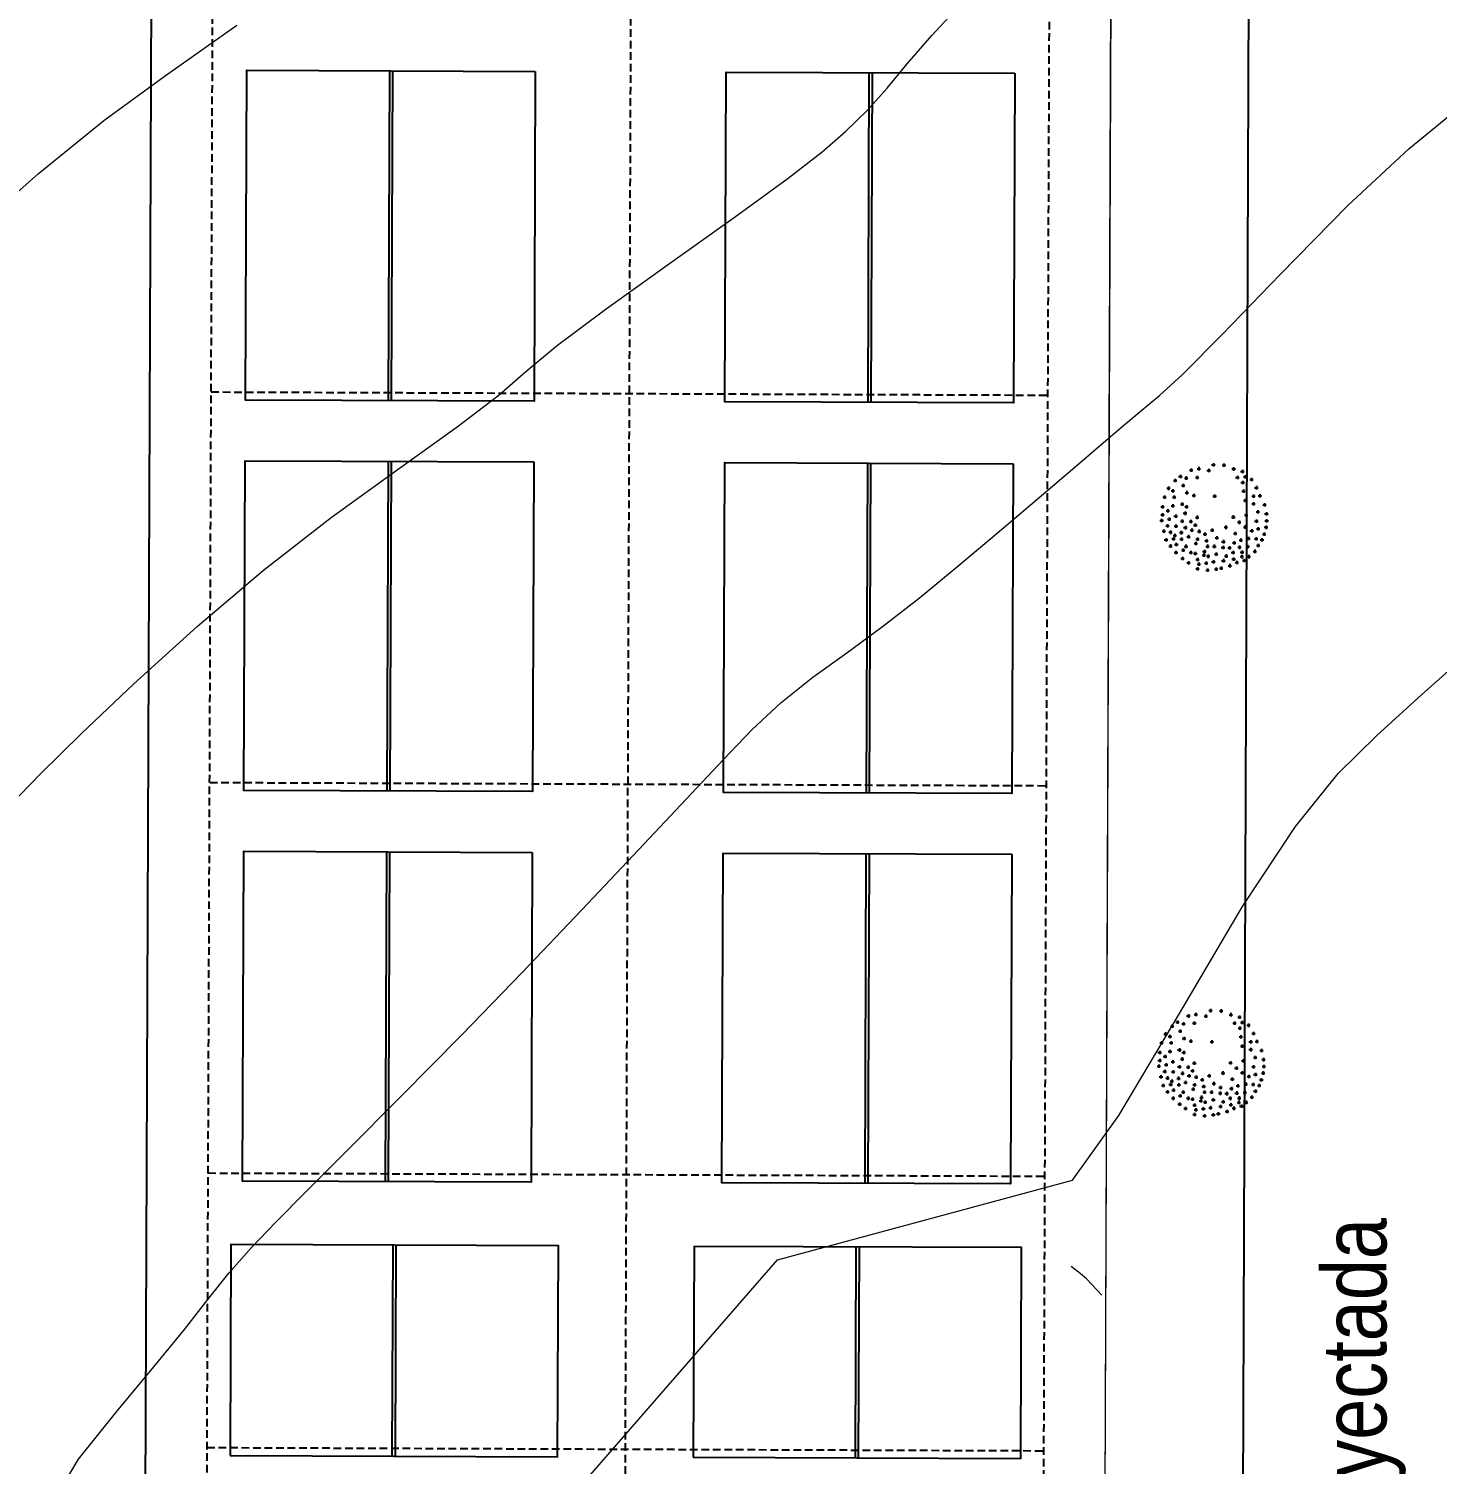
# Model space of a CAD drawing. Header units: inches. Extents: x 203 to 1065, y -1127 to 921.
# Drawn here: x 853.52 to 899.46, y 282.99 to 329.82 of the extents above; entities that cross this region are included whole.
import ezdxf

# ---------------------------------------------------------------- set-up
doc = ezdxf.new("R2010")
doc.units = ezdxf.units.IN
doc.header["$MEASUREMENT"] = 0
doc.linetypes.add('DASHED2', pattern=[0.375, 0.25, -0.125])
for name, color, linetype in [('calle', 3, 'Continuous'), ('Cumbreras', 140, 'Continuous'), ('CURVAS', 32, 'Continuous'), ('D3', 30, 'Continuous'), ('D4', 210, 'Continuous'), ('P-035', 3, 'Continuous'), ('Vegetación', 102, 'Continuous')]:
    doc.layers.add(name, color=color, linetype=linetype)
doc.layers.add('Limite terrenos', color=2, linetype='DASHED2', transparency=0.4)
doc.styles.add('TECHNICLITE', font='techl___.ttf')

# ---------------------------------------------------------------- blocks, each defined once
blk = doc.blocks.new('RB13')
for p, q in [((0.0013, 0.4967), (0.0013, 0.4655)), ((-0.095, 0.4938), (-0.095, 0.4627)), ((-0.0794, 0.4783), (-0.1105, 0.4783)), ((0.0169, 0.4811), (-0.0143, 0.4811)), ((-0.1827, 0.4598), (-0.1827, 0.4287)), ((0.1343, 0.4627), (0.1343, 0.4315)), ((-0.1671, 0.4443), (-0.1983, 0.4443)), ((0.0437, 0.4457), (0.0437, 0.4145)), ((0.1499, 0.4471), (0.1187, 0.4471)), ((0.2022, 0.4485), (0.2022, 0.4173)), ((-0.2619, 0.4372), (-0.2619, 0.406)), ((0.2178, 0.4329), (0.1866, 0.4329)), ((-0.2463, 0.4216), (-0.2775, 0.4216)), ((0.0593, 0.4301), (0.0281, 0.4301)), ((0.3013, 0.3918), (0.3013, 0.3607)), ((-0.2874, 0.389), (-0.2874, 0.3578)), ((-0.2167, 0.3833), (-0.2167, 0.3522)), ((0.1484, 0.3833), (0.1484, 0.3522)), ((-0.2718, 0.3734), (-0.303, 0.3734)), ((-0.2011, 0.3677), (-0.2322, 0.3677)), ((0.164, 0.3677), (0.1328, 0.3677)), ((0.2475, 0.3777), (0.2475, 0.3465)), ((0.3168, 0.3762), (0.2857, 0.3762)), ((-0.344, 0.3635), (-0.344, 0.3323)), ((0.2631, 0.3621), (0.2319, 0.3621)), ((0.3494, 0.355), (0.3494, 0.3238)), ((-0.3284, 0.3479), (-0.3596, 0.3479)), ((0.365, 0.3394), (0.3338, 0.3394)), ((-0.2648, 0.338), (-0.2648, 0.3068)), ((-0.2492, 0.3224), (-0.2803, 0.3224)), ((0.2758, 0.3097), (0.2758, 0.2785)), ((-0.3893, 0.2898), (-0.3893, 0.2587)), ((0.2914, 0.2941), (0.2602, 0.2941)), ((-0.3737, 0.2742), (-0.4049, 0.2742)), ((0.4088, 0.2842), (0.4088, 0.253)), ((0.3692, 0.2615), (0.3692, 0.2303)), ((0.4244, 0.2686), (0.3932, 0.2686)), ((-0.2733, 0.2587), (-0.2733, 0.2275)), ((-0.2577, 0.2431), (-0.2888, 0.2431)), ((0.2418, 0.2445), (0.2418, 0.2133)), ((0.3848, 0.2459), (0.3536, 0.2459)), ((0.2574, 0.2289), (0.2262, 0.2289)), ((-0.4204, 0.2162), (-0.4204, 0.185)), ((-0.3638, 0.2133), (-0.3638, 0.1822)), ((-0.0101, 0.2133), (-0.0101, 0.1822)), ((0.1796, 0.219), (0.1796, 0.1878)), ((-0.4048, 0.2006), (-0.436, 0.2006)), ((-0.3482, 0.1977), (-0.3794, 0.1977)), ((0.0055, 0.1977), (-0.0256, 0.1977)), ((0.1951, 0.2034), (0.164, 0.2034)), ((0.3579, 0.2048), (0.3579, 0.1737)), ((0.4456, 0.2048), (0.4456, 0.1737)), ((0.3734, 0.1892), (0.3423, 0.1892)), ((0.4612, 0.1892), (0.43, 0.1892)), ((-0.2874, 0.1737), (-0.2874, 0.1425)), ((-0.2718, 0.1581), (-0.303, 0.1581)), ((-0.4629, 0.134), (-0.4629, 0.1028)), ((-0.3638, 0.1425), (-0.3638, 0.1113)), ((0.2843, 0.1397), (0.2843, 0.1085)), ((-0.4473, 0.1184), (-0.4785, 0.1184)), ((-0.3482, 0.1269), (-0.3794, 0.1269)), ((0.2999, 0.1241), (0.2687, 0.1241)), ((0.3692, 0.1255), (0.3692, 0.0943)), ((0.2447, 0.117), (0.2447, 0.0858)), ((0.3848, 0.1099), (0.3536, 0.1099)), ((0.4626, 0.117), (0.4626, 0.0858)), ((0.2602, 0.1014), (0.2291, 0.1014)), ((0.4782, 0.1014), (0.447, 0.1014)), ((0.4145, 0.0802), (0.4145, 0.049)), ((-0.4034, 0.0717), (-0.4034, 0.0405)), ((-0.3879, 0.0561), (-0.419, 0.0561)), ((0.2588, 0.0575), (0.2588, 0.0263)), ((0.43, 0.0646), (0.3989, 0.0646)), ((-0.4799, 0.0518), (-0.4799, 0.0207)), ((-0.2959, 0.0405), (-0.2959, 0.0093)), ((0.2744, 0.0419), (0.2432, 0.0419)), ((0.4626, 0.0433), (0.4626, 0.0122)), ((-0.4643, 0.0362), (-0.4954, 0.0362)), ((0.3437, 0.032), (0.3437, 0.0008)), ((0.4782, 0.0277), (0.447, 0.0277)), ((-0.2803, 0.0249), (-0.3115, 0.0249)), ((-0.1799, 0.0235), (-0.1799, -0.0077)), ((0.1484, 0.0207), (0.1484, -0.0105)), ((0.3593, 0.0164), (0.3281, 0.0164)), ((-0.1643, 0.0079), (-0.1954, 0.0079)), ((0.164, 0.0051), (0.1328, 0.0051)), ((0.4031, 0.0037), (0.4031, -0.0275)), ((-0.4827, -0.0105), (-0.4827, -0.0417)), ((0.4187, -0.0119), (0.3876, -0.0119)), ((0.4711, -0.0077), (0.4711, -0.0388)), ((-0.3893, -0.0133), (-0.3893, -0.0445)), ((-0.2336, -0.0247), (-0.2336, -0.0558)), ((0.205, -0.0162), (0.205, -0.0473)), ((0.2843, -0.0133), (0.2843, -0.0445)), ((0.4866, -0.0233), (0.4555, -0.0233)), ((-0.4671, -0.0261), (-0.4983, -0.0261)), ((-0.3737, -0.0289), (-0.4049, -0.0289)), ((0.2206, -0.0318), (0.1895, -0.0318)), ((0.2999, -0.0289), (0.2687, -0.0289)), ((-0.218, -0.0403), (-0.2492, -0.0403)), ((0.1654, -0.0502), (0.1654, -0.0813)), ((0.3409, -0.0587), (0.3409, -0.0898)), ((0.4173, -0.0558), (0.4173, -0.087)), ((-0.477, -0.07), (-0.477, -0.1012)), ((-0.2874, -0.0672), (-0.2874, -0.0983)), ((-0.1119, -0.07), (-0.1119, -0.1012)), ((0.181, -0.0658), (0.1498, -0.0658)), ((0.256, -0.0728), (0.256, -0.104)), ((0.3565, -0.0743), (0.3253, -0.0743)), ((0.4329, -0.0714), (0.4017, -0.0714)), ((-0.4614, -0.0856), (-0.4926, -0.0856)), ((-0.4063, -0.0842), (-0.4063, -0.1153)), ((-0.2718, -0.0828), (-0.303, -0.0828)), ((-0.0964, -0.0856), (-0.1275, -0.0856)), ((0.2716, -0.0884), (0.2404, -0.0884)), ((-0.3907, -0.0998), (-0.4219, -0.0998)), ((-0.3468, -0.1012), (-0.3468, -0.1323)), ((0.0126, -0.0955), (0.0126, -0.1267)), ((0.1965, -0.0955), (0.1965, -0.1267)), ((0.4513, -0.104), (0.4513, -0.1352)), ((-0.3313, -0.1168), (-0.3624, -0.1168)), ((0.0282, -0.1111), (-0.003, -0.1111)), ((0.1315, -0.1068), (0.1315, -0.138)), ((0.2121, -0.1111), (0.181, -0.1111)), ((0.3918, -0.1153), (0.3918, -0.1465)), ((-0.1968, -0.1267), (-0.1968, -0.1578)), ((0.147, -0.1224), (0.1159, -0.1224)), ((0.2928, -0.1182), (0.2928, -0.1493)), ((0.4668, -0.1196), (0.4357, -0.1196)), ((-0.46, -0.1323), (-0.46, -0.1635)), ((-0.1813, -0.1423), (-0.2124, -0.1423)), ((0.0777, -0.1323), (0.0777, -0.1635)), ((0.3084, -0.1338), (0.2772, -0.1338)), ((0.4074, -0.1309), (0.3762, -0.1309)), ((-0.4445, -0.1479), (-0.4756, -0.1479)), ((0.0933, -0.1479), (0.0621, -0.1479)), ((0.2277, -0.155), (0.2277, -0.1862)), ((0.3522, -0.1437), (0.3522, -0.1748)), ((-0.0299, -0.1663), (-0.0299, -0.1975)), ((0.3678, -0.1593), (0.3366, -0.1593)), ((-0.3865, -0.1748), (-0.3865, -0.206)), ((-0.3185, -0.172), (-0.3185, -0.2032)), ((-0.0143, -0.1819), (-0.0454, -0.1819)), ((0.1456, -0.1777), (0.1456, -0.2088)), ((0.2433, -0.1706), (0.2121, -0.1706)), ((0.2899, -0.1777), (0.2899, -0.2088)), ((0.3635, -0.1748), (0.3635, -0.206)), ((-0.4402, -0.1833), (-0.4402, -0.2145)), ((-0.3709, -0.1904), (-0.402, -0.1904)), ((-0.303, -0.1876), (-0.3341, -0.1876)), ((-0.2478, -0.1862), (-0.2478, -0.2173)), ((0.0635, -0.1918), (0.0635, -0.223)), ((0.1612, -0.1933), (0.13, -0.1933)), ((0.3055, -0.1933), (0.2744, -0.1933)), ((0.3791, -0.1904), (0.3479, -0.1904)), ((0.4314, -0.1833), (0.4314, -0.2145)), ((-0.4246, -0.1989), (-0.4558, -0.1989)), ((-0.2322, -0.2018), (-0.2634, -0.2018)), ((-0.0893, -0.2003), (-0.0893, -0.2315)), ((0.0791, -0.2074), (0.0479, -0.2074)), ((0.447, -0.1989), (0.4159, -0.1989)), ((-0.1883, -0.2117), (-0.1883, -0.2429)), ((-0.0737, -0.2159), (-0.1049, -0.2159)), ((0.1598, -0.2173), (0.1598, -0.2485)), ((-0.4063, -0.2344), (-0.4063, -0.2655)), ((-0.1728, -0.2273), (-0.2039, -0.2273)), ((0.1753, -0.2329), (0.1442, -0.2329)), ((0.338, -0.2258), (0.338, -0.257)), ((-0.31, -0.2457), (-0.31, -0.2769)), ((-0.0072, -0.2429), (-0.0072, -0.274)), ((0.055, -0.2429), (0.055, -0.274)), ((0.2503, -0.2429), (0.2503, -0.274)), ((0.3536, -0.2414), (0.3225, -0.2414)), ((0.3918, -0.24), (0.3918, -0.2712)), ((-0.3907, -0.2499), (-0.4219, -0.2499)), ((-0.2365, -0.2514), (-0.2365, -0.2825)), ((-0.1459, -0.257), (-0.1459, -0.2882)), ((-0.0865, -0.2542), (-0.0865, -0.2854)), ((0.0084, -0.2584), (-0.0228, -0.2584)), ((0.0706, -0.2584), (0.0395, -0.2584)), ((0.2659, -0.2584), (0.2347, -0.2584)), ((0.4074, -0.2556), (0.3762, -0.2556)), ((-0.2945, -0.2613), (-0.3256, -0.2613)), ((-0.2209, -0.2669), (-0.252, -0.2669)), ((-0.1303, -0.2726), (-0.1615, -0.2726)), ((-0.0709, -0.2698), (-0.102, -0.2698)), ((0.2758, -0.2769), (0.2758, -0.308)), ((-0.3751, -0.2882), (-0.3751, -0.3194)), ((-0.2591, -0.2967), (-0.2591, -0.3279)), ((-0.177, -0.2995), (-0.177, -0.3307)), ((0.0833, -0.291), (0.0833, -0.3222)), ((0.205, -0.2995), (0.205, -0.3307)), ((0.2914, -0.2924), (0.2602, -0.2924)), ((0.3409, -0.2995), (0.3409, -0.3307)), ((-0.3596, -0.3038), (-0.3907, -0.3038)), ((-0.2435, -0.3123), (-0.2747, -0.3123)), ((0.0989, -0.3066), (0.0678, -0.3066)), ((0.1654, -0.308), (0.1654, -0.3392)), ((-0.1614, -0.3151), (-0.1926, -0.3151)), ((-0.0242, -0.3137), (-0.0242, -0.3449)), ((0.089, -0.3222), (0.089, -0.3534)), ((0.181, -0.3236), (0.1498, -0.3236)), ((0.2206, -0.3151), (0.1895, -0.3151)), ((0.3565, -0.3151), (0.3253, -0.3151)), ((-0.3214, -0.3364), (-0.3214, -0.3675)), ((-0.2563, -0.3364), (-0.2563, -0.3675)), ((-0.1148, -0.3307), (-0.1148, -0.3619)), ((-0.0086, -0.3293), (-0.0398, -0.3293)), ((0.0494, -0.3335), (0.0494, -0.3647)), ((0.1046, -0.3378), (0.0734, -0.3378)), ((-0.3058, -0.3519), (-0.3369, -0.3519)), ((-0.2407, -0.3519), (-0.2719, -0.3519)), ((-0.0992, -0.3463), (-0.1304, -0.3463)), ((0.065, -0.3491), (0.0338, -0.3491)), ((-0.1827, -0.359), (-0.1827, -0.3902)), ((0.1456, -0.3619), (0.1456, -0.393)), ((0.2814, -0.3534), (0.2814, -0.3845)), ((-0.2789, -0.3704), (-0.2789, -0.4015)), ((-0.1671, -0.3746), (-0.1983, -0.3746)), ((-0.0893, -0.3732), (-0.0893, -0.4044)), ((0.1612, -0.3774), (0.13, -0.3774)), ((0.297, -0.3689), (0.2659, -0.3689)), ((-0.2633, -0.3859), (-0.2945, -0.3859)), ((-0.211, -0.3902), (-0.211, -0.4214)), ((-0.0737, -0.3888), (-0.1049, -0.3888)), ((0.0013, -0.3845), (0.0013, -0.4157)), ((0.0169, -0.4001), (-0.0143, -0.4001)), ((0.0664, -0.3959), (0.0664, -0.427)), ((0.2277, -0.393), (0.2277, -0.4242)), ((-0.1954, -0.4058), (-0.2266, -0.4058)), ((0.0819, -0.4114), (0.0508, -0.4114)), ((0.1343, -0.4044), (0.1343, -0.4355)), ((0.2433, -0.4086), (0.2121, -0.4086)), ((-0.1487, -0.4185), (-0.1487, -0.4497)), ((0.1499, -0.4199), (0.1187, -0.4199)), ((-0.1331, -0.4341), (-0.1643, -0.4341)), ((-0.0695, -0.4412), (-0.0695, -0.4724)), ((-0.0242, -0.4497), (-0.0242, -0.4809)), ((0.1456, -0.4469), (0.1456, -0.478)), ((-0.0539, -0.4568), (-0.0851, -0.4568)), ((-0.0086, -0.4653), (-0.0398, -0.4653)), ((0.055, -0.4582), (0.055, -0.4894)), ((0.1612, -0.4624), (0.13, -0.4624)), ((0.0706, -0.4738), (0.0395, -0.4738))]:
    blk.add_line(p, q)
blk = doc.blocks.new('52312494')
at = {"xscale": 10, "zscale": 10}
blk.add_blockref('RB13', (0.076, -0.047), dxfattribs=at)
blk = doc.blocks.new('ARBOL39')
at = {"xscale": 0.15, "yscale": 1.5, "zscale": 0.15}
blk.add_blockref('52312494', (0, 0), dxfattribs=at)
blk = doc.blocks.new('A$C70AF2EE4')
at = {"layer": 'Cumbreras'}
for p, q in [((-10.756, 4.755), (0, 4.755)), ((-10.756, 4.655), (0, 4.655))]:
    blk.add_line(p, q, dxfattribs=at)
at = {"layer": 'D4'}
blk.add_lwpolyline([(-10.756, 0), (0, 0), (0, 9.413), (-10.756, 9.413)], close=True, dxfattribs=at)
blk = doc.blocks.new('A$C2B9729C7')
at = {"layer": 'Cumbreras'}
for p, q in [((-5.39, 0), (-5.39, 6.88)), ((-5.29, 0), (-5.29, 6.88))]:
    blk.add_line(p, q, dxfattribs=at)
at = {"layer": 'D3'}
blk.add_lwpolyline([(-10.682, 0), (0, 0), (0, 6.88), (-10.682, 6.88)], close=True, dxfattribs=at)

msp = doc.modelspace()

# ---------------------------------------------------------------- linework, layer by layer
at = {"color": 3, "lineweight": 13}
msp.add_line((888.353, 210.544), (888.989, 373.824), dxfattribs=at)
at = {"layer": 'calle', "color": 1}
msp.add_line((892.853, 210.523), (893.454, 366.951), dxfattribs=at)
at = {"layer": 'calle', "color": 4}
msp.add_line((857.026, 202.659), (857.59, 349.408), dxfattribs=at)
at = {"layer": 'CURVAS', "lineweight": 0}
for p, q in [((898.956, 308.107), (900.616, 309.572)), ((897.494, 306.761), (898.956, 308.107)), ((896.228, 305.528), (897.494, 306.761)), ((894.836, 303.801), (896.228, 305.528)), ((893.113, 301.189), (894.836, 303.801)), ((891.058, 297.694), (893.113, 301.189)), ((889.076, 294.367), (891.058, 297.694)), ((887.571, 292.263), (889.076, 294.367)), ((877.943, 289.661), (887.571, 292.263)), ((870.5, 281.121), (877.943, 289.661)), ((887.82, 289.221), (887.52, 289.445)), ((888.027, 289.043), (887.82, 289.221)), ((888.526, 288.506), (888.027, 289.043))]:
    msp.add_line(p, q, dxfattribs=at)
msp.add_lwpolyline([(852.907, 304.484), (853.898, 305.519), (855.235, 306.833), (856.948, 308.445), (859.011, 310.322), (861.177, 312.159), (863.385, 313.88), (865.616, 315.479), (867.49, 316.829), (868.861, 317.879), (869.738, 318.636), (870.772, 319.492), (872.358, 320.686), (874.498, 322.219), (876.654, 323.752), (878.287, 324.947), (879.397, 325.804), (880.161, 326.464), (880.867, 327.155), (881.518, 327.882), (882.174, 328.671), (882.982, 329.595), (883.951, 330.656)], dxfattribs=at)
at = {"layer": 'CURVAS', "color": 41, "lineweight": 0}
for points in [[(851.462, 322.997), (853.821, 325.081), (855.968, 326.827), (857.933, 328.261), (860.311, 329.929)], [(854.363, 281.85), (855.145, 283.155), (856.38, 284.705), (857.604, 286.168), (858.596, 287.387), (859.358, 288.363), (860.049, 289.224), (860.789, 290.067), (861.578, 290.893), (862.559, 291.876), (863.917, 293.241), (865.653, 294.991), (867.641, 297.006), (869.614, 299.038), (871.563, 301.078), (873.423, 303.049), (874.967, 304.69), (876.177, 305.977), (877.106, 306.951), (878.063, 307.837), (879.096, 308.672), (880.204, 309.465), (881.364, 310.319), (882.572, 311.26), (883.827, 312.287), (885.108, 313.359), (886.406, 314.458), (887.72, 315.583), (888.883, 316.578), (889.776, 317.334), (890.4, 317.851), (891.139, 318.529), (892.453, 319.847), (894.344, 321.805), (896.545, 324.053), (898.536, 325.905), (900.3, 327.341)]]:
    msp.add_lwpolyline(points, dxfattribs=at)
at = {"layer": 'Limite terrenos'}
for p, q in [((886.353, 210.548), (886.95, 365.946)), ((859.096, 220.856), (859.602, 352.401)), ((872.742, 220.803), (873.248, 352.348)), ((859.47, 317.971), (886.765, 317.866)), ((859.421, 305.233), (886.716, 305.128)), ((859.372, 292.495), (886.667, 292.39)), ((859.337, 283.54), (886.633, 283.435))]:
    msp.add_line(p, q, dxfattribs=at)
at = {"layer": 'P-035', "color": 3, "lineweight": 0}
msp.add_line((888.353, 210.54), (888.958, 367.938), dxfattribs=at)

# ---------------------------------------------------------------- block references
at = {"layer": 'D3', "rotation": 359.779795408372}
for p in [(870.768, 283.239), (885.877, 283.181)]:
    msp.add_blockref('A$C2B9729C7', p, dxfattribs=at)
at = {"layer": 'D4', "xscale": -1, "rotation": 89.77979540839034}
for p in [(870.001, 317.671), (885.641, 317.611), (869.952, 304.933), (885.592, 304.873), (869.903, 292.196), (885.543, 292.136)]:
    msp.add_blockref('A$C70AF2EE4', p, dxfattribs=at)
at = {"layer": 'Vegetación', "xscale": -2.39420562439072, "yscale": 2.39420562439072, "zscale": 2.39420562439072}
for p in [(892.193, 314.031), (892.099, 296.231)]:
    msp.add_blockref('ARBOL39', p, dxfattribs=at)

# ---------------------------------------------------------------- texts
at = {"style": 'TECHNICLITE'}
msp.add_text('Calle  Proyectada', height=2.10263, rotation=89.9977, dxfattribs=at).set_placement((897.805, 272.014))

doc.saveas('drawing.dxf')
